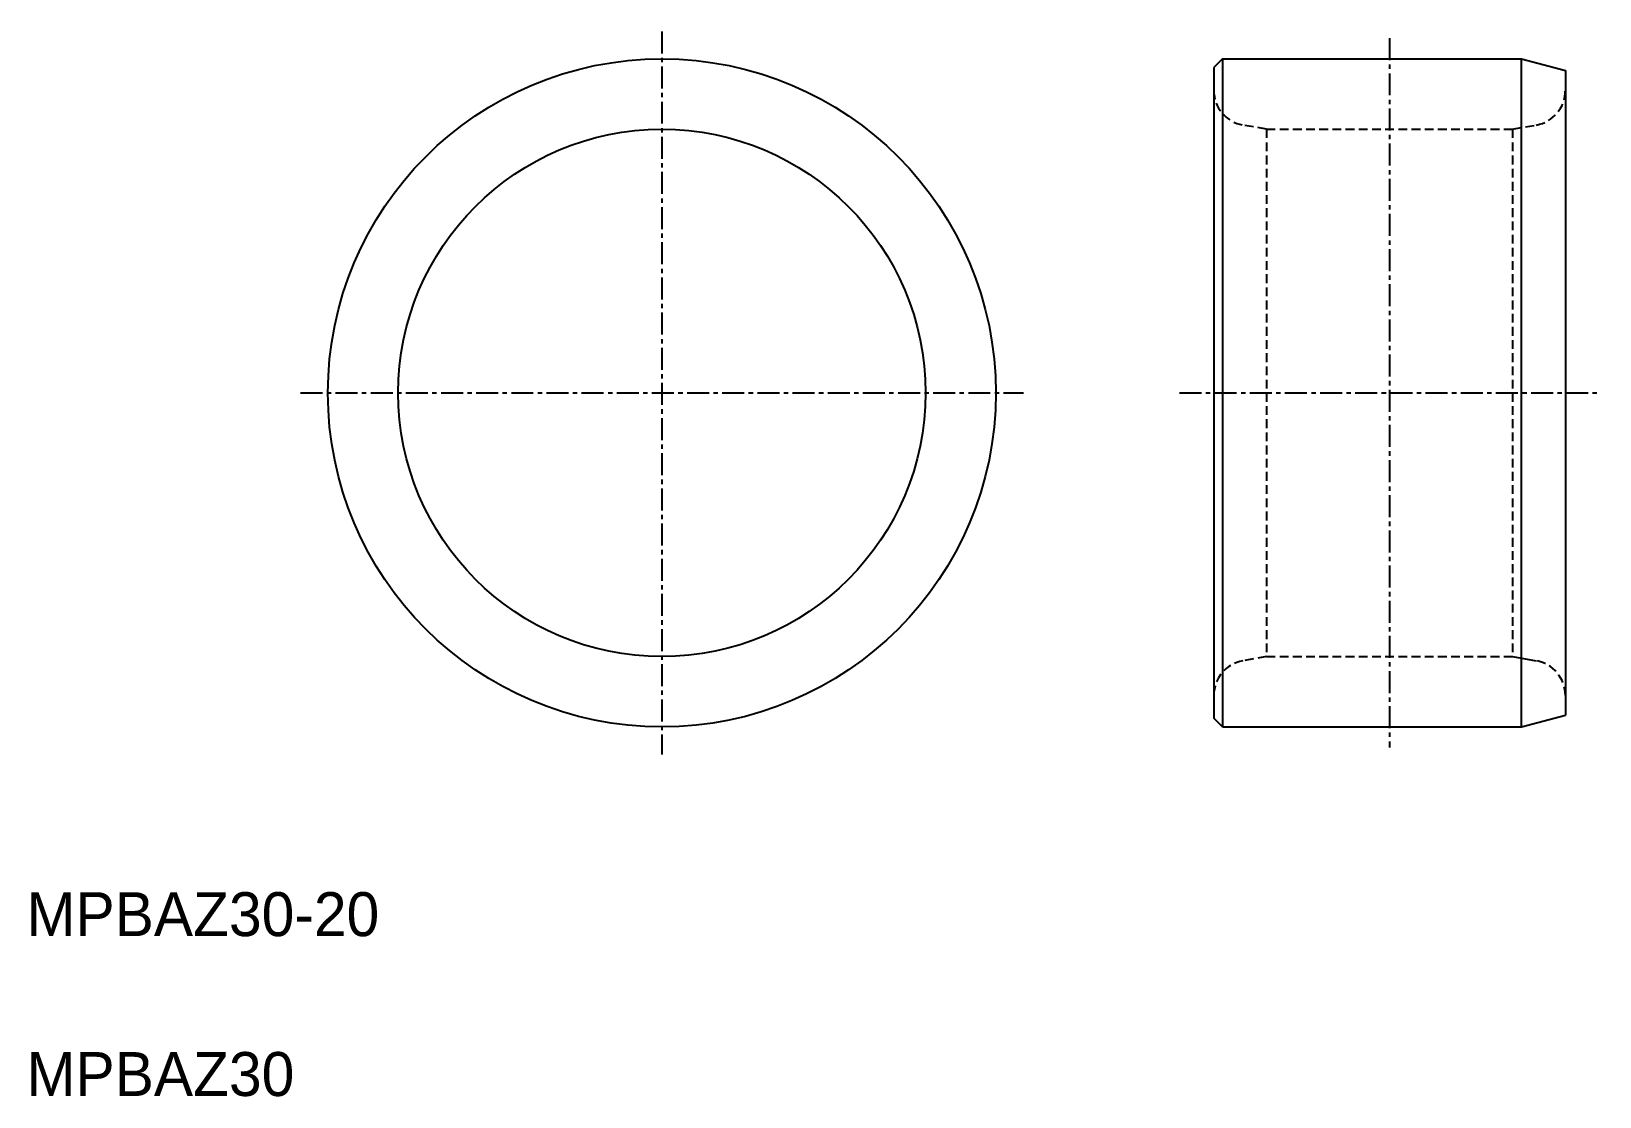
# Model space of a CAD drawing. Extents: x 12.6 to 101.9, y 34.4 to 95.
import ezdxf

# ---------------------------------------------------------------- set-up
doc = ezdxf.new("R2010")
doc.units = 0
doc.linetypes.add('CENTER', pattern=[2, 1.25, -0.25, 0.25, -0.25])
doc.linetypes.add('DASHED', pattern=[0.75, 0.5, -0.25])
doc.layers.get('0').update_dxf_attribs({"linetype": 'CONTINUOUS'})
doc.layers.add('CENTER', color=1, linetype='CENTER')

msp = doc.modelspace()

# ---------------------------------------------------------------- linework, layer by layer
at = {"color": 7, "linetype": 'CONTINUOUS'}
for p, q in [((80.416, 93.447), (79.916, 92.947)), ((79.916, 92.947), (79.916, 55.947)), ((80.416, 93.447), (97.416, 93.447)), ((80.416, 93.447), (80.416, 55.447)), ((97.416, 93.447), (99.916, 92.777)), ((97.416, 55.447), (97.416, 93.447)), ((99.916, 92.777), (99.916, 56.117)), ((96.916, 59.447), (98.263, 59.209)), ((80.416, 55.447), (79.916, 55.947)), ((80.416, 55.447), (97.416, 55.447)), ((97.416, 55.447), (99.916, 56.117))]:
    msp.add_line(p, q, dxfattribs=at)
at = {"color": 3, "linetype": 'DASHED'}
for p, q in [((82.916, 89.447), (81.568, 89.685)), ((82.916, 89.447), (96.916, 89.447)), ((82.916, 89.447), (82.916, 59.447)), ((96.916, 89.447), (98.263, 89.685)), ((96.916, 89.447), (96.916, 59.447)), ((82.916, 59.447), (81.568, 59.209)), ((82.916, 59.447), (96.916, 59.447))]:
    msp.add_line(p, q, dxfattribs=at)
at = {"color": 7, "linetype": 'CONTINUOUS'}
for radius in [19, 15]:
    msp.add_circle((48.515, 74.447), radius, dxfattribs=at)
at = {"color": 3, "linetype": 'DASHED'}
for centre, start, end in [((81.916, 91.654), 180, 260), ((97.916, 91.654), 280, 360), ((81.916, 57.24), 100, 180), ((97.916, 57.24), 0, 80)]:
    msp.add_arc(centre, 2, start, end, dxfattribs=at)
at = {"layer": 'CENTER', "color": 1, "linetype": 'CENTER'}
for p, q in [((48.515, 95.012), (48.515, 53.883)), ((89.916, 94.624), (89.916, 54.27)), ((27.951, 74.447), (69.08, 74.447)), ((77.965, 74.447), (101.866, 74.447))]:
    msp.add_line(p, q, dxfattribs=at)

# ---------------------------------------------------------------- texts
at = {"color": 7, "linetype": 'CONTINUOUS'}
for s, p in [('MPBAZ30-20', (12.37, 43.545)), ('MPBAZ30', (12.37, 34.451))]:
    msp.add_text(s, height=2.5, dxfattribs=at).set_placement(p)

doc.saveas('drawing.dxf')
